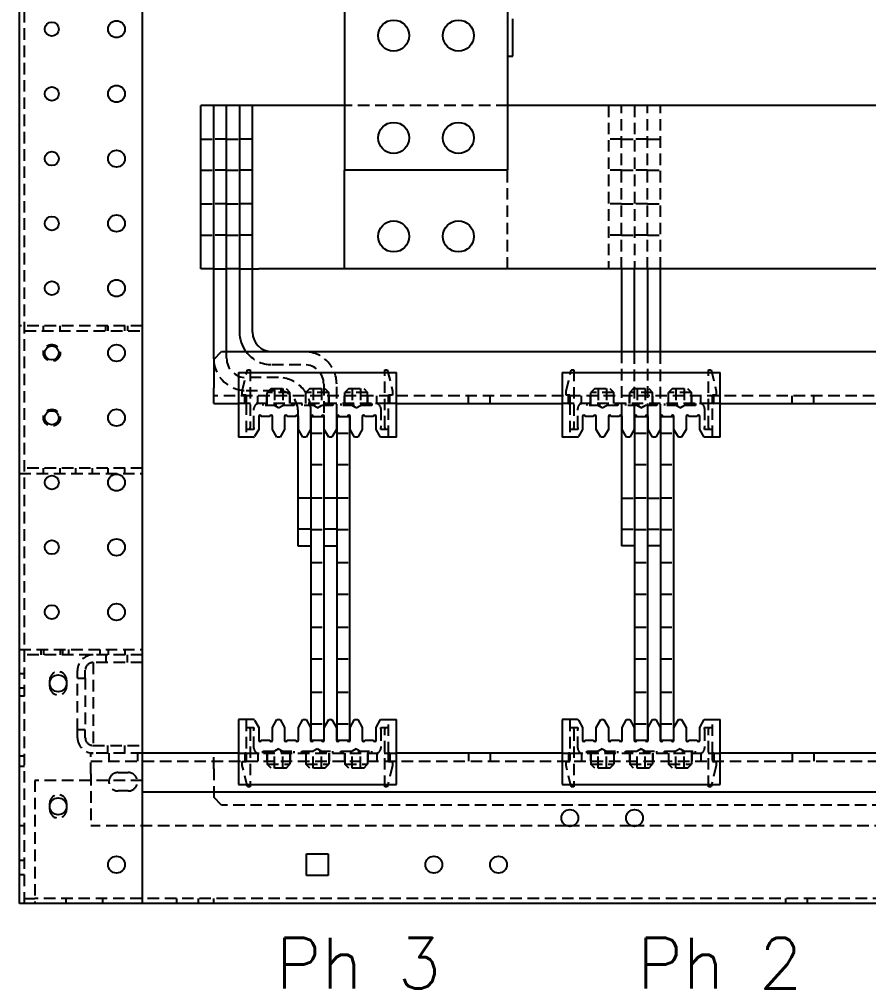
# Model space of a CAD drawing. Header units: millimetres. Extents: x -116965 to 323937, y 291661 to 566926.
# Drawn here: x -25044.8 to -24810.6, y 301890.2 to 302157.4 of the extents above; entities that cross this region are included whole.
import ezdxf
from ezdxf.enums import TextEntityAlignment as Align

# ---------------------------------------------------------------- set-up
doc = ezdxf.new("R2010")
doc.units = ezdxf.units.MM
doc.linetypes.add('HIDDEN2', pattern=[4.7625, 3.175, -1.5875])
doc.layers.get('0').update_dxf_attribs({"lineweight": 18})
doc.layers.add('ALPHA', color=255, linetype='Continuous')
doc.layers.add('Pointille_Court', color=40, linetype='HIDDEN2', lineweight=25)
doc.styles.add('SCH_1', font='romans.shx')

msp = doc.modelspace()

# ---------------------------------------------------------------- linework, layer by layer
at = {"layer": 'ALPHA'}
for p, q in [((-25044.770372, 301913.629007), (-25044.770372, 302627.914721)), ((-25010.8418, 301913.629007), (-25010.8418, 302627.914721)), ((-24955.127514, 302165.057578), (-24955.127514, 302115.771864)), ((-24910.127514, 302165.057578), (-24910.127514, 302115.771864)), ((-24908.698943, 302147.200435), (-24908.698943, 302157.557578)), ((-24910.127514, 302147.200435), (-24908.698943, 302147.200435)), ((-24994.770372, 302088.629007), (-24994.770372, 302133.629007)), ((-24991.198943, 302133.629007), (-24994.770372, 302133.629007)), ((-24991.198943, 302133.629007), (-24991.198943, 302063.986149)), ((-24987.627514, 302133.629007), (-24991.198943, 302133.629007)), ((-24984.056086, 302133.629007), (-24987.627514, 302133.629007)), ((-24987.627514, 302065.771864), (-24987.627514, 302133.629007)), ((-24984.056086, 302133.629007), (-24984.056086, 302071.129007)), ((-24980.484657, 302133.629007), (-24984.056086, 302133.629007)), ((-24978.698943, 302133.629007), (-24980.484657, 302133.629007)), ((-24980.484657, 302071.129007), (-24980.484657, 302133.629007)), ((-24955.127514, 302133.629007), (-24978.698943, 302133.629007)), ((-24701.913229, 302133.629007), (-24910.127514, 302133.629007)), ((-24955.127514, 302088.629007), (-24955.127514, 302115.771864)), ((-24910.127514, 302115.771864), (-24955.127514, 302115.771864)), ((-24991.198943, 302088.629007), (-24994.770372, 302088.629007)), ((-24984.056086, 302088.629007), (-24987.627514, 302088.629007)), ((-24980.484657, 302088.629007), (-24978.698943, 302088.629007)), ((-24955.127514, 302088.629007), (-24978.698943, 302088.629007)), ((-24701.913229, 302088.629007), (-24955.127514, 302088.629007)), ((-24878.698943, 302088.629007), (-24878.698943, 302065.771864)), ((-24875.127514, 302065.771864), (-24875.127514, 302088.629007)), ((-24871.556086, 302088.629007), (-24871.556086, 302065.771864)), ((-24867.984657, 302065.771864), (-24867.984657, 302088.629007)), ((-24991.163229, 302063.629007), (-24989.020372, 302065.771864)), ((-24989.020372, 302065.771864), (-24668.306086, 302065.771864)), ((-24991.163229, 302063.629007), (-24991.163229, 302055.771864)), ((-24984.377514, 302060.057578), (-24940.806086, 302060.057578)), ((-24984.377514, 302060.057578), (-24984.377514, 302042.200435)), ((-24940.806086, 302042.200435), (-24940.806086, 302060.057578)), ((-24895.0918, 302060.057578), (-24851.520372, 302060.057578)), ((-24895.0918, 302060.057578), (-24895.0918, 302042.200435)), ((-24851.520372, 302042.200435), (-24851.520372, 302060.057578)), ((-24991.163229, 302051.486149), (-24991.163229, 302055.771864)), ((-24991.163229, 302051.486149), (-24984.377514, 302051.486149)), ((-24940.806086, 302051.486149), (-24895.0918, 302051.486149)), ((-24851.520372, 302051.486149), (-24805.806086, 302051.486149)), ((-24978.770372, 302047.914721), (-24978.770372, 302044.343292)), ((-24975.698943, 302047.914721), (-24978.056086, 302047.914721)), ((-24974.984657, 302044.343292), (-24974.984657, 302047.914721)), ((-24971.627514, 302047.914721), (-24971.627514, 302044.343292)), ((-24968.556086, 302047.914721), (-24970.913229, 302047.914721)), ((-24967.984657, 302048.200435), (-24967.984657, 302012.200435)), ((-24967.8418, 302044.343292), (-24967.8418, 302047.914721)), ((-24964.484657, 302047.914721), (-24964.484657, 302044.343292)), ((-24964.413229, 302047.914721), (-24964.413229, 302048.129007)), ((-24964.413229, 302047.914721), (-24960.8418, 302047.914721)), ((-24964.413229, 302047.914721), (-24964.413229, 301958.629007)), ((-24960.8418, 302048.200435), (-24960.8418, 302047.914721)), ((-24960.8418, 302047.914721), (-24960.8418, 301958.629007)), ((-24960.698943, 302044.343292), (-24960.698943, 302047.914721)), ((-24957.3418, 302047.914721), (-24957.3418, 302044.343292)), ((-24957.270372, 302047.914721), (-24957.270372, 302048.129007)), ((-24957.270372, 302047.914721), (-24953.698943, 302047.914721)), ((-24957.270372, 302047.914721), (-24957.270372, 301958.629007)), ((-24953.698943, 302047.914721), (-24953.698943, 301958.629007)), ((-24953.556086, 302044.343292), (-24953.556086, 302047.914721)), ((-24950.198943, 302047.914721), (-24950.198943, 302044.343292)), ((-24947.127514, 302047.914721), (-24949.484657, 302047.914721)), ((-24946.413229, 302044.343292), (-24946.413229, 302047.914721)), ((-24889.484657, 302047.914721), (-24889.484657, 302044.343292)), ((-24886.413229, 302047.914721), (-24888.770372, 302047.914721)), ((-24885.698943, 302044.343292), (-24885.698943, 302047.914721)), ((-24882.3418, 302047.914721), (-24882.3418, 302044.343292)), ((-24879.270372, 302047.914721), (-24881.627514, 302047.914721)), ((-24878.698943, 302048.200435), (-24878.698943, 302012.200435)), ((-24878.556086, 302044.343292), (-24878.556086, 302047.914721)), ((-24875.198943, 302047.914721), (-24875.198943, 302044.343292)), ((-24875.127514, 302047.914721), (-24875.127514, 302048.129007)), ((-24875.127514, 302047.914721), (-24871.556086, 302047.914721)), ((-24875.127514, 302047.914721), (-24875.127514, 301958.629007)), ((-24871.556086, 302048.200435), (-24871.556086, 302047.914721)), ((-24871.556086, 302047.914721), (-24871.556086, 301958.629007)), ((-24871.413229, 302044.343292), (-24871.413229, 302047.914721)), ((-24868.056086, 302047.914721), (-24868.056086, 302044.343292)), ((-24867.984657, 302047.914721), (-24867.984657, 302048.129007)), ((-24867.984657, 302047.914721), (-24864.413229, 302047.914721)), ((-24867.984657, 302047.914721), (-24867.984657, 301958.629007)), ((-24864.413229, 302047.914721), (-24864.413229, 301958.629007)), ((-24864.270372, 302044.343292), (-24864.270372, 302047.914721)), ((-24860.913229, 302047.914721), (-24860.913229, 302044.343292)), ((-24857.8418, 302047.914721), (-24860.198943, 302047.914721)), ((-24857.127514, 302044.343292), (-24857.127514, 302047.914721)), ((-24978.770372, 302044.343292), (-24979.904453, 302042.379007)), ((-24973.747478, 302042.200435), (-24974.984657, 302044.343292)), ((-24971.627514, 302044.343292), (-24972.864694, 302042.200435)), ((-24966.604621, 302042.200435), (-24967.8418, 302044.343292)), ((-24964.484657, 302044.343292), (-24965.721836, 302042.200435)), ((-24959.461764, 302042.200435), (-24960.698943, 302044.343292)), ((-24957.3418, 302044.343292), (-24958.578979, 302042.200435)), ((-24952.318907, 302042.200435), (-24953.556086, 302044.343292)), ((-24950.198943, 302044.343292), (-24951.436122, 302042.200435)), ((-24945.17605, 302042.200435), (-24946.413229, 302044.343292)), ((-24889.484657, 302044.343292), (-24890.618738, 302042.379007)), ((-24884.461764, 302042.200435), (-24885.698943, 302044.343292)), ((-24882.3418, 302044.343292), (-24883.578979, 302042.200435)), ((-24877.318907, 302042.200435), (-24878.556086, 302044.343292)), ((-24875.198943, 302044.343292), (-24876.436122, 302042.200435)), ((-24870.17605, 302042.200435), (-24871.413229, 302044.343292)), ((-24868.056086, 302044.343292), (-24869.293265, 302042.200435)), ((-24863.033192, 302042.200435), (-24864.270372, 302044.343292)), ((-24860.913229, 302044.343292), (-24862.150408, 302042.200435)), ((-24855.890335, 302042.200435), (-24857.127514, 302044.343292)), ((-24980.213747, 302042.200435), (-24984.377514, 302042.200435)), ((-24972.864694, 302042.200435), (-24973.747478, 302042.200435)), ((-24965.721836, 302042.200435), (-24966.604621, 302042.200435)), ((-24958.578979, 302042.200435), (-24959.461764, 302042.200435)), ((-24951.436122, 302042.200435), (-24952.318907, 302042.200435)), ((-24940.806086, 302042.200435), (-24945.17605, 302042.200435)), ((-24890.928033, 302042.200435), (-24895.0918, 302042.200435)), ((-24883.578979, 302042.200435), (-24884.461764, 302042.200435)), ((-24876.436122, 302042.200435), (-24877.318907, 302042.200435)), ((-24869.293265, 302042.200435), (-24870.17605, 302042.200435)), ((-24862.150408, 302042.200435), (-24863.033192, 302042.200435)), ((-24851.520372, 302042.200435), (-24855.890335, 302042.200435)), ((-24967.984657, 302012.200435), (-24964.413229, 302012.200435)), ((-24960.8418, 302012.200435), (-24957.270372, 302012.200435)), ((-24875.127514, 302012.200435), (-24878.698943, 302012.200435)), ((-24867.984657, 302012.200435), (-24871.556086, 302012.200435)), ((-24984.377514, 301964.343292), (-24984.377514, 301946.486149)), ((-24980.213747, 301964.343292), (-24984.377514, 301964.343292)), ((-24979.904453, 301964.164721), (-24978.770372, 301962.200435)), ((-24978.770372, 301962.200435), (-24978.770372, 301958.629007)), ((-24974.984657, 301962.200435), (-24973.747478, 301964.343292)), ((-24974.984657, 301958.629007), (-24974.984657, 301962.200435)), ((-24973.747478, 301964.343292), (-24972.864694, 301964.343292)), ((-24972.864694, 301964.343292), (-24971.627514, 301962.200435)), ((-24971.627514, 301962.200435), (-24971.627514, 301958.629007)), ((-24967.8418, 301962.200435), (-24966.604621, 301964.343292)), ((-24967.8418, 301958.629007), (-24967.8418, 301962.200435)), ((-24966.604621, 301964.343292), (-24965.721836, 301964.343292)), ((-24965.721836, 301964.343292), (-24964.484657, 301962.200435)), ((-24964.484657, 301962.200435), (-24964.484657, 301958.629007)), ((-24960.698943, 301962.200435), (-24959.461764, 301964.343292)), ((-24960.698943, 301958.629007), (-24960.698943, 301962.200435)), ((-24959.461764, 301964.343292), (-24958.578979, 301964.343292)), ((-24958.578979, 301964.343292), (-24957.3418, 301962.200435)), ((-24957.3418, 301962.200435), (-24957.3418, 301958.629007)), ((-24953.556086, 301962.200435), (-24952.318907, 301964.343292)), ((-24953.556086, 301958.629007), (-24953.556086, 301962.200435)), ((-24952.318907, 301964.343292), (-24951.436122, 301964.343292)), ((-24951.436122, 301964.343292), (-24950.198943, 301962.200435)), ((-24950.198943, 301962.200435), (-24950.198943, 301958.629007)), ((-24946.413229, 301962.200435), (-24945.17605, 301964.343292)), ((-24946.413229, 301958.629007), (-24946.413229, 301962.200435)), ((-24945.17605, 301964.343292), (-24940.806086, 301964.343292)), ((-24940.806086, 301946.486149), (-24940.806086, 301964.343292)), ((-24895.0918, 301964.343292), (-24895.0918, 301946.486149)), ((-24890.928033, 301964.343292), (-24895.0918, 301964.343292)), ((-24890.618738, 301964.164721), (-24889.484657, 301962.200435)), ((-24889.484657, 301962.200435), (-24889.484657, 301958.629007)), ((-24885.698943, 301962.200435), (-24884.461764, 301964.343292)), ((-24885.698943, 301958.629007), (-24885.698943, 301962.200435)), ((-24884.461764, 301964.343292), (-24883.578979, 301964.343292)), ((-24883.578979, 301964.343292), (-24882.3418, 301962.200435)), ((-24882.3418, 301962.200435), (-24882.3418, 301958.629007)), ((-24878.556086, 301962.200435), (-24877.318907, 301964.343292)), ((-24878.556086, 301958.629007), (-24878.556086, 301962.200435)), ((-24877.318907, 301964.343292), (-24876.436122, 301964.343292)), ((-24876.436122, 301964.343292), (-24875.198943, 301962.200435)), ((-24875.198943, 301962.200435), (-24875.198943, 301958.629007)), ((-24871.413229, 301962.200435), (-24870.17605, 301964.343292)), ((-24871.413229, 301958.629007), (-24871.413229, 301962.200435)), ((-24870.17605, 301964.343292), (-24869.293265, 301964.343292)), ((-24869.293265, 301964.343292), (-24868.056086, 301962.200435)), ((-24868.056086, 301962.200435), (-24868.056086, 301958.629007)), ((-24864.270372, 301962.200435), (-24863.033192, 301964.343292)), ((-24864.270372, 301958.629007), (-24864.270372, 301962.200435)), ((-24863.033192, 301964.343292), (-24862.150408, 301964.343292)), ((-24862.150408, 301964.343292), (-24860.913229, 301962.200435)), ((-24860.913229, 301962.200435), (-24860.913229, 301958.629007)), ((-24857.127514, 301962.200435), (-24855.890335, 301964.343292)), ((-24857.127514, 301958.629007), (-24857.127514, 301962.200435)), ((-24855.890335, 301964.343292), (-24851.520372, 301964.343292)), ((-24851.520372, 301946.486149), (-24851.520372, 301964.343292)), ((-24978.056086, 301958.629007), (-24975.698943, 301958.629007)), ((-24970.913229, 301958.629007), (-24968.556086, 301958.629007)), ((-24964.413229, 301958.629007), (-24960.8418, 301958.629007)), ((-24957.270372, 301958.629007), (-24953.698943, 301958.629007)), ((-24949.484657, 301958.629007), (-24947.127514, 301958.629007)), ((-24888.770372, 301958.629007), (-24886.413229, 301958.629007)), ((-24881.627514, 301958.629007), (-24879.270372, 301958.629007)), ((-24875.127514, 301958.629007), (-24871.556086, 301958.629007)), ((-24867.984657, 301958.629007), (-24864.413229, 301958.629007)), ((-24860.198943, 301958.629007), (-24857.8418, 301958.629007)), ((-24984.377514, 301955.057578), (-25010.8418, 301955.057578)), ((-24895.0918, 301955.057578), (-24940.806086, 301955.057578)), ((-24805.806086, 301955.057578), (-24851.520372, 301955.057578)), ((-24984.377514, 301946.486149), (-24940.806086, 301946.486149)), ((-24895.0918, 301946.486149), (-24851.520372, 301946.486149)), ((-24650.127514, 301944.343292), (-25010.8418, 301944.343292)), ((-24892.0918, 301935.057578), (-24893.877514, 301935.057578)), ((-24874.234657, 301935.057578), (-24876.020372, 301935.057578)), ((-24965.627514, 301921.343292), (-24965.627514, 301927.343292)), ((-24965.627514, 301927.343292), (-24959.627514, 301927.343292)), ((-24959.627514, 301927.343292), (-24959.627514, 301921.343292)), ((-24959.627514, 301921.343292), (-24965.627514, 301921.343292)), ((-25010.8418, 301913.629007), (-25044.770372, 301913.629007)), ((-24650.127514, 301913.629007), (-25010.8418, 301913.629007))]:
    msp.add_line(p, q, dxfattribs=at)
for centre, radius in [((-24941.556086, 302152.914721), 4.285714), ((-24923.698943, 302152.914721), 4.285714), ((-25035.8418, 302154.700435), 1.928571), ((-25017.984657, 302154.700435), 2.321429), ((-25035.8418, 302136.843292), 1.928571), ((-25017.984657, 302136.843292), 2.321429), ((-24941.556086, 302124.700435), 4.285714), ((-24923.698943, 302124.700435), 4.285714), ((-25035.8418, 302118.986149), 1.928571), ((-25017.984657, 302118.986149), 2.321429), ((-25035.8418, 302101.129007), 1.928571), ((-25017.984657, 302101.129007), 2.321429), ((-24941.556086, 302097.557578), 4.285714), ((-24923.698943, 302097.557578), 4.285714), ((-25035.8418, 302083.271864), 1.928571), ((-25017.984657, 302083.271864), 2.321429), ((-25035.8418, 302065.414721), 1.928571), ((-25017.984657, 302065.414721), 2.321429), ((-25035.8418, 302047.557578), 1.928571), ((-25017.984657, 302047.557578), 2.321429), ((-25035.8418, 302029.700435), 1.928571), ((-25017.984657, 302029.700435), 2.321429), ((-25035.8418, 302011.843292), 1.928571), ((-25017.984657, 302011.843292), 2.321429), ((-25035.8418, 301993.986149), 1.928571), ((-25017.984657, 301993.986149), 2.321429), ((-25034.056086, 301974.343292), 2.321429), ((-25034.056086, 301940.414721), 2.321429), ((-24892.984657, 301937.200435), 2.321429), ((-24875.127514, 301937.200435), 2.321429), ((-25017.984657, 301924.343292), 2.321429), ((-24930.484657, 301924.343292), 2.321429), ((-24912.627514, 301924.343292), 2.321429)]:
    msp.add_circle(centre, radius, dxfattribs=at)
for centre, radius, start, end in [((-24975.127514, 302071.129007), 8.928571, 180, 216.86989765), ((-24975.127514, 302071.129007), 5.357143, 180, 270), ((-24982.270372, 302063.986149), 8.928571, 180, 185.12640008), ((-24978.413229, 302047.914721), 0.357143, 0, 180), ((-24975.3418, 302047.914721), 0.357143, 0, 180), ((-24971.270372, 302047.914721), 0.357143, 0, 180), ((-24968.198943, 302047.914721), 0.357143, 0, 180), ((-24964.127514, 302047.914721), 0.357143, 0, 180), ((-24961.056086, 302047.914721), 0.357143, 0, 180), ((-24956.984657, 302047.914721), 0.357143, 0, 180), ((-24953.913229, 302047.914721), 0.357143, 0, 180), ((-24949.8418, 302047.914721), 0.357143, 0, 180), ((-24946.770372, 302047.914721), 0.357143, 0, 180), ((-24889.127514, 302047.914721), 0.357143, 0, 180), ((-24886.056086, 302047.914721), 0.357143, 0, 180), ((-24881.984657, 302047.914721), 0.357143, 0, 180), ((-24878.913229, 302047.914721), 0.357143, 0, 180), ((-24874.8418, 302047.914721), 0.357143, 0, 180), ((-24871.770372, 302047.914721), 0.357143, 0, 180), ((-24867.698943, 302047.914721), 0.357143, 0, 180), ((-24864.627514, 302047.914721), 0.357143, 0, 180), ((-24860.556086, 302047.914721), 0.357143, 0, 180), ((-24857.484657, 302047.914721), 0.357143, 0, 180), ((-24980.213747, 302042.557578), 0.357143, 270, 330), ((-24890.928033, 302042.557578), 0.357143, 270, 330), ((-24980.213747, 301963.986149), 0.357143, 30, 90), ((-24890.928033, 301963.986149), 0.357143, 30, 90), ((-24978.413229, 301958.629007), 0.357143, 180, 0), ((-24975.3418, 301958.629007), 0.357143, 180, 0), ((-24971.270372, 301958.629007), 0.357143, 180, 0), ((-24968.198943, 301958.629007), 0.357143, 180, 0), ((-24964.127514, 301958.629007), 0.357143, 180, 0), ((-24961.056086, 301958.629007), 0.357143, 180, 0), ((-24956.984657, 301958.629007), 0.357143, 180, 0), ((-24953.913229, 301958.629007), 0.357143, 180, 0), ((-24949.8418, 301958.629007), 0.357143, 180, 0), ((-24946.770372, 301958.629007), 0.357143, 180, 0), ((-24889.127514, 301958.629007), 0.357143, 180, 0), ((-24886.056086, 301958.629007), 0.357143, 180, 0), ((-24881.984657, 301958.629007), 0.357143, 180, 0), ((-24878.913229, 301958.629007), 0.357143, 180, 0), ((-24874.8418, 301958.629007), 0.357143, 180, 0), ((-24871.770372, 301958.629007), 0.357143, 180, 0), ((-24867.698943, 301958.629007), 0.357143, 180, 0), ((-24864.627514, 301958.629007), 0.357143, 180, 0), ((-24860.556086, 301958.629007), 0.357143, 180, 0), ((-24857.484657, 301958.629007), 0.357143, 180, 0)]:
    msp.add_arc(centre, radius, start, end, dxfattribs=at)
at = {"layer": 'Pointille_Court'}
for p, q in [((-25043.3418, 301913.629007), (-25043.3418, 302627.914721)), ((-24910.127514, 302133.629007), (-24955.127514, 302133.629007)), ((-24882.270372, 302133.629007), (-24882.270372, 302088.629007)), ((-24878.698943, 302088.629007), (-24878.698943, 302133.629007)), ((-24875.127514, 302133.629007), (-24875.127514, 302088.629007)), ((-24871.556086, 302088.629007), (-24871.556086, 302133.629007)), ((-24867.984657, 302088.629007), (-24867.984657, 302133.629007)), ((-24994.770372, 302124.343292), (-24991.198943, 302124.343292)), ((-24987.627514, 302124.343292), (-24991.198943, 302124.343292)), ((-24987.627514, 302124.343292), (-24984.056086, 302124.343292)), ((-24980.484657, 302124.343292), (-24984.056086, 302124.343292)), ((-24878.698943, 302124.343292), (-24882.270372, 302124.343292)), ((-24878.698943, 302124.343292), (-24875.127514, 302124.343292)), ((-24871.556086, 302124.343292), (-24875.127514, 302124.343292)), ((-24871.556086, 302124.343292), (-24867.984657, 302124.343292)), ((-24994.770372, 302115.771864), (-24991.198943, 302115.771864)), ((-24987.627514, 302115.771864), (-24991.198943, 302115.771864)), ((-24987.627514, 302115.771864), (-24984.056086, 302115.771864)), ((-24980.484657, 302115.771864), (-24984.056086, 302115.771864)), ((-24910.127514, 302088.629007), (-24910.127514, 302115.771864)), ((-24878.698943, 302115.771864), (-24882.270372, 302115.771864)), ((-24878.698943, 302115.771864), (-24875.127514, 302115.771864)), ((-24871.556086, 302115.771864), (-24875.127514, 302115.771864)), ((-24871.556086, 302115.771864), (-24867.984657, 302115.771864)), ((-24994.770372, 302106.486149), (-24991.198943, 302106.486149)), ((-24987.627514, 302106.486149), (-24991.198943, 302106.486149)), ((-24987.627514, 302106.486149), (-24984.056086, 302106.486149)), ((-24980.484657, 302106.486149), (-24984.056086, 302106.486149)), ((-24878.698943, 302106.486149), (-24882.270372, 302106.486149)), ((-24878.698943, 302106.486149), (-24875.127514, 302106.486149)), ((-24871.556086, 302106.486149), (-24875.127514, 302106.486149)), ((-24871.556086, 302106.486149), (-24867.984657, 302106.486149)), ((-24994.770372, 302097.914721), (-24991.198943, 302097.914721)), ((-24987.627514, 302097.914721), (-24991.198943, 302097.914721)), ((-24987.627514, 302097.914721), (-24984.056086, 302097.914721)), ((-24980.484657, 302097.914721), (-24984.056086, 302097.914721)), ((-24878.698943, 302097.914721), (-24882.270372, 302097.914721)), ((-24878.698943, 302097.914721), (-24875.127514, 302097.914721)), ((-24871.556086, 302097.914721), (-24875.127514, 302097.914721)), ((-24871.556086, 302097.914721), (-24867.984657, 302097.914721)), ((-24991.198943, 302088.629007), (-24987.627514, 302088.629007)), ((-24984.056086, 302088.629007), (-24980.484657, 302088.629007)), ((-25010.8418, 302072.914721), (-25044.770372, 302072.914721)), ((-25038.163229, 302071.486149), (-25038.163229, 302072.914721)), ((-25033.520372, 302071.486149), (-25033.520372, 302072.914721)), ((-25020.984657, 302072.914721), (-25020.984657, 302071.486149)), ((-25020.306086, 302071.486149), (-25020.306086, 302072.914721)), ((-25015.663229, 302071.486149), (-25015.663229, 302072.914721)), ((-25014.984657, 302072.914721), (-25014.984657, 302071.486149)), ((-25043.3418, 302071.486149), (-25010.8418, 302071.486149)), ((-24987.627514, 302063.986149), (-24987.627514, 302065.771864)), ((-24878.698943, 302065.771864), (-24878.698943, 302048.200435)), ((-24875.127514, 302048.129007), (-24875.127514, 302065.771864)), ((-24871.556086, 302065.771864), (-24871.556086, 302048.200435)), ((-24867.984657, 302048.129007), (-24867.984657, 302065.771864)), ((-24975.127514, 302062.200435), (-24966.198943, 302062.200435)), ((-24983.306086, 302054.843292), (-24981.877514, 302060.771864)), ((-24973.3418, 302058.629007), (-24982.270372, 302058.629007)), ((-24981.877514, 302060.771864), (-24981.163229, 302060.771864)), ((-24981.163229, 302060.771864), (-24981.163229, 302044.855737)), ((-24944.020372, 302060.771864), (-24943.306086, 302060.771864)), ((-24944.020372, 302044.860181), (-24944.020372, 302060.771864)), ((-24943.306086, 302060.771864), (-24941.877514, 302054.843292)), ((-24894.020372, 302054.843292), (-24892.5918, 302060.771864)), ((-24892.5918, 302060.771864), (-24891.877514, 302060.771864)), ((-24891.877514, 302060.771864), (-24891.877514, 302044.855737)), ((-24854.734657, 302060.771864), (-24854.020372, 302060.771864)), ((-24854.734657, 302044.860181), (-24854.734657, 302060.771864)), ((-24854.020372, 302060.771864), (-24852.5918, 302054.843292)), ((-24960.8418, 302056.843292), (-24960.8418, 302048.200435)), ((-24957.270372, 302048.129007), (-24957.270372, 302056.843292)), ((-24666.163229, 302053.629007), (-24991.163229, 302053.629007)), ((-24983.306086, 302053.771864), (-24983.306086, 302054.843292)), ((-24982.234657, 302053.771864), (-24983.306086, 302053.771864)), ((-24982.5918, 302051.486149), (-24982.5918, 302053.629007)), ((-24982.270372, 302055.057578), (-24973.3418, 302055.057578)), ((-24982.234657, 302053.405017), (-24982.234657, 302053.771864)), ((-24982.234657, 302053.405017), (-24982.234657, 302051.486149)), ((-24979.020372, 302051.486149), (-24979.020372, 302053.629007)), ((-24976.520372, 302051.486149), (-24976.520372, 302053.629007)), ((-24975.377514, 302055.593292), (-24976.448943, 302054.521864)), ((-24976.448943, 302051.486149), (-24976.448943, 302054.521864)), ((-24970.163229, 302054.521864), (-24976.448943, 302054.521864)), ((-24975.377514, 302055.593292), (-24971.234657, 302055.593292)), ((-24974.448943, 302055.593292), (-24974.448943, 302051.486149)), ((-24972.163229, 302055.593292), (-24972.163229, 302051.486149)), ((-24971.234657, 302055.593292), (-24970.163229, 302054.521864)), ((-24970.163229, 302051.486149), (-24970.163229, 302054.521864)), ((-24970.0918, 302051.486149), (-24970.0918, 302053.629007)), ((-24965.806086, 302051.486149), (-24965.806086, 302053.629007)), ((-24964.663229, 302055.593292), (-24965.734657, 302054.521864)), ((-24965.734657, 302051.486149), (-24965.734657, 302054.521864)), ((-24959.448943, 302054.521864), (-24965.734657, 302054.521864)), ((-24964.663229, 302055.593292), (-24960.520372, 302055.593292)), ((-24963.734657, 302055.593292), (-24963.734657, 302051.486149)), ((-24961.448943, 302055.593292), (-24961.448943, 302051.486149)), ((-24960.520372, 302055.593292), (-24959.448943, 302054.521864)), ((-24959.448943, 302051.486149), (-24959.448943, 302054.521864)), ((-24959.377514, 302051.486149), (-24959.377514, 302053.629007)), ((-24955.0918, 302051.486149), (-24955.0918, 302053.629007)), ((-24953.948943, 302055.593292), (-24955.020372, 302054.521864)), ((-24955.020372, 302051.486149), (-24955.020372, 302054.521864)), ((-24948.734657, 302054.521864), (-24955.020372, 302054.521864)), ((-24953.948943, 302055.593292), (-24949.806086, 302055.593292)), ((-24953.020372, 302055.593292), (-24953.020372, 302051.486149)), ((-24950.734657, 302055.593292), (-24950.734657, 302051.486149)), ((-24949.806086, 302055.593292), (-24948.734657, 302054.521864)), ((-24948.734657, 302051.486149), (-24948.734657, 302054.521864)), ((-24948.663229, 302051.486149), (-24948.663229, 302053.629007)), ((-24946.163229, 302051.486149), (-24946.163229, 302053.629007)), ((-24941.877514, 302053.771864), (-24942.948943, 302053.771864)), ((-24942.948943, 302053.771864), (-24942.948943, 302053.405017)), ((-24942.948943, 302051.486149), (-24942.948943, 302053.405017)), ((-24942.5918, 302051.486149), (-24942.5918, 302053.629007)), ((-24941.877514, 302054.843292), (-24941.877514, 302053.771864)), ((-24920.913229, 302051.486149), (-24920.913229, 302053.629007)), ((-24914.984657, 302051.486149), (-24914.984657, 302053.629007)), ((-24894.020372, 302053.771864), (-24894.020372, 302054.843292)), ((-24892.948943, 302053.771864), (-24894.020372, 302053.771864)), ((-24893.306086, 302051.486149), (-24893.306086, 302053.629007)), ((-24892.948943, 302053.405017), (-24892.948943, 302053.771864)), ((-24892.948943, 302053.405017), (-24892.948943, 302051.486149)), ((-24889.734657, 302051.486149), (-24889.734657, 302053.629007)), ((-24887.234657, 302051.486149), (-24887.234657, 302053.629007)), ((-24886.0918, 302055.593292), (-24887.163229, 302054.521864)), ((-24887.163229, 302051.486149), (-24887.163229, 302054.521864)), ((-24880.877514, 302054.521864), (-24887.163229, 302054.521864)), ((-24886.0918, 302055.593292), (-24881.948943, 302055.593292)), ((-24885.163229, 302055.593292), (-24885.163229, 302051.486149)), ((-24882.877514, 302055.593292), (-24882.877514, 302051.486149)), ((-24881.948943, 302055.593292), (-24880.877514, 302054.521864)), ((-24880.877514, 302051.486149), (-24880.877514, 302054.521864)), ((-24880.806086, 302051.486149), (-24880.806086, 302053.629007)), ((-24876.520372, 302051.486149), (-24876.520372, 302053.629007)), ((-24875.377514, 302055.593292), (-24876.448943, 302054.521864)), ((-24876.448943, 302051.486149), (-24876.448943, 302054.521864)), ((-24870.163229, 302054.521864), (-24876.448943, 302054.521864)), ((-24875.377514, 302055.593292), (-24871.234657, 302055.593292)), ((-24874.448943, 302055.593292), (-24874.448943, 302051.486149)), ((-24872.163229, 302055.593292), (-24872.163229, 302051.486149)), ((-24871.234657, 302055.593292), (-24870.163229, 302054.521864)), ((-24870.163229, 302051.486149), (-24870.163229, 302054.521864)), ((-24870.0918, 302051.486149), (-24870.0918, 302053.629007)), ((-24865.806086, 302051.486149), (-24865.806086, 302053.629007)), ((-24864.663229, 302055.593292), (-24865.734657, 302054.521864)), ((-24865.734657, 302051.486149), (-24865.734657, 302054.521864)), ((-24859.448943, 302054.521864), (-24865.734657, 302054.521864)), ((-24864.663229, 302055.593292), (-24860.520372, 302055.593292)), ((-24863.734657, 302055.593292), (-24863.734657, 302051.486149)), ((-24861.448943, 302055.593292), (-24861.448943, 302051.486149)), ((-24860.520372, 302055.593292), (-24859.448943, 302054.521864)), ((-24859.448943, 302051.486149), (-24859.448943, 302054.521864)), ((-24859.377514, 302051.486149), (-24859.377514, 302053.629007)), ((-24856.877514, 302051.486149), (-24856.877514, 302053.629007)), ((-24852.5918, 302053.771864), (-24853.663229, 302053.771864)), ((-24853.663229, 302053.771864), (-24853.663229, 302053.405017)), ((-24853.663229, 302051.486149), (-24853.663229, 302053.405017)), ((-24853.306086, 302051.486149), (-24853.306086, 302053.629007)), ((-24852.5918, 302054.843292), (-24852.5918, 302053.771864)), ((-24831.627514, 302051.486149), (-24831.627514, 302053.629007)), ((-24825.698943, 302051.486149), (-24825.698943, 302053.629007)), ((-24982.5918, 302051.486149), (-24984.377514, 302051.486149)), ((-24982.5918, 302051.486149), (-24982.566554, 302051.486149)), ((-24982.234657, 302051.486149), (-24982.566554, 302051.486149)), ((-24982.234657, 302051.486149), (-24982.234657, 302042.200435)), ((-24942.948943, 302051.486149), (-24982.234657, 302051.486149)), ((-24977.5918, 302051.486149), (-24977.5918, 302050.950435)), ((-24969.020372, 302050.950435), (-24977.5918, 302050.950435)), ((-24973.306086, 302050.263737), (-24974.448943, 302050.950435)), ((-24973.306086, 302050.263737), (-24972.163229, 302050.950435)), ((-24969.020372, 302051.486149), (-24969.020372, 302050.950435)), ((-24966.877514, 302051.486149), (-24966.877514, 302050.950435)), ((-24958.306086, 302050.950435), (-24966.877514, 302050.950435)), ((-24962.5918, 302050.263737), (-24963.734657, 302050.950435)), ((-24962.5918, 302050.263737), (-24961.448943, 302050.950435)), ((-24958.306086, 302051.486149), (-24958.306086, 302050.950435)), ((-24956.163229, 302051.486149), (-24956.163229, 302050.950435)), ((-24947.5918, 302050.950435), (-24956.163229, 302050.950435)), ((-24951.877514, 302050.263737), (-24953.020372, 302050.950435)), ((-24951.877514, 302050.263737), (-24950.734657, 302050.950435)), ((-24947.5918, 302051.486149), (-24947.5918, 302050.950435)), ((-24942.948943, 302042.200435), (-24942.948943, 302051.486149)), ((-24942.617047, 302051.486149), (-24942.948943, 302051.486149)), ((-24942.617047, 302051.486149), (-24942.5918, 302051.486149)), ((-24940.806086, 302051.486149), (-24942.5918, 302051.486149)), ((-24893.306086, 302051.486149), (-24895.0918, 302051.486149)), ((-24893.306086, 302051.486149), (-24893.28084, 302051.486149)), ((-24892.948943, 302051.486149), (-24893.28084, 302051.486149)), ((-24892.948943, 302051.486149), (-24892.948943, 302042.200435)), ((-24853.663229, 302051.486149), (-24892.948943, 302051.486149)), ((-24888.306086, 302051.486149), (-24888.306086, 302050.950435)), ((-24879.734657, 302050.950435), (-24888.306086, 302050.950435)), ((-24884.020372, 302050.263737), (-24885.163229, 302050.950435)), ((-24884.020372, 302050.263737), (-24882.877514, 302050.950435)), ((-24879.734657, 302051.486149), (-24879.734657, 302050.950435)), ((-24877.5918, 302051.486149), (-24877.5918, 302050.950435)), ((-24869.020372, 302050.950435), (-24877.5918, 302050.950435)), ((-24873.306086, 302050.263737), (-24874.448943, 302050.950435)), ((-24873.306086, 302050.263737), (-24872.163229, 302050.950435)), ((-24869.020372, 302051.486149), (-24869.020372, 302050.950435)), ((-24866.877514, 302051.486149), (-24866.877514, 302050.950435)), ((-24858.306086, 302050.950435), (-24866.877514, 302050.950435)), ((-24862.5918, 302050.263737), (-24863.734657, 302050.950435)), ((-24862.5918, 302050.263737), (-24861.448943, 302050.950435)), ((-24858.306086, 302051.486149), (-24858.306086, 302050.950435)), ((-24853.663229, 302042.200435), (-24853.663229, 302051.486149)), ((-24853.331332, 302051.486149), (-24853.663229, 302051.486149)), ((-24853.331332, 302051.486149), (-24853.306086, 302051.486149)), ((-24851.520372, 302051.486149), (-24853.306086, 302051.486149)), ((-24980.0918, 302044.86031), (-24980.0918, 302050.057578)), ((-24967.984657, 302049.700435), (-24967.984657, 302048.200435)), ((-24964.413229, 302048.129007), (-24964.413229, 302049.700435)), ((-24945.0918, 302050.057578), (-24945.0918, 302044.86031)), ((-24890.806086, 302044.86031), (-24890.806086, 302050.057578)), ((-24855.806086, 302050.057578), (-24855.806086, 302044.86031)), ((-24980.0918, 302044.343292), (-24982.234657, 302044.343292)), ((-24981.163229, 302044.343292), (-24981.163229, 302044.855737)), ((-24980.0918, 302044.86031), (-24980.0918, 302044.343292)), ((-24964.413229, 302043.343292), (-24960.8418, 302043.343292)), ((-24957.270372, 302043.343292), (-24953.698943, 302043.343292)), ((-24945.0918, 302044.343292), (-24945.0918, 302044.86031)), ((-24942.948943, 302044.343292), (-24945.0918, 302044.343292)), ((-24944.020372, 302044.860181), (-24944.020372, 302044.343292)), ((-24890.806086, 302044.343292), (-24892.948943, 302044.343292)), ((-24891.877514, 302044.343292), (-24891.877514, 302044.855737)), ((-24890.806086, 302044.86031), (-24890.806086, 302044.343292)), ((-24875.127514, 302043.343292), (-24871.556086, 302043.343292)), ((-24867.984657, 302043.343292), (-24864.413229, 302043.343292)), ((-24855.806086, 302044.343292), (-24855.806086, 302044.86031)), ((-24853.663229, 302044.343292), (-24855.806086, 302044.343292)), ((-24854.734657, 302044.860181), (-24854.734657, 302044.343292)), ((-24964.413229, 302034.629007), (-24960.8418, 302034.629007)), ((-24957.270372, 302034.629007), (-24953.698943, 302034.629007)), ((-24875.127514, 302034.629007), (-24871.556086, 302034.629007)), ((-24867.984657, 302034.629007), (-24864.413229, 302034.629007)), ((-25044.770372, 302032.200435), (-25010.8418, 302032.200435)), ((-25010.8418, 302033.629007), (-25043.3418, 302033.629007)), ((-25038.163229, 302032.200435), (-25038.163229, 302033.629007)), ((-25033.520372, 302032.200435), (-25033.520372, 302033.629007)), ((-25029.234657, 302032.200435), (-25029.234657, 302033.629007)), ((-25024.5918, 302032.200435), (-25024.5918, 302033.629007)), ((-25020.306086, 302032.200435), (-25020.306086, 302033.629007)), ((-25015.663229, 302032.200435), (-25015.663229, 302033.629007)), ((-24964.413229, 302025.414721), (-24967.984657, 302025.414721)), ((-24964.413229, 302025.486149), (-24960.8418, 302025.486149)), ((-24957.270372, 302025.414721), (-24960.8418, 302025.414721)), ((-24957.270372, 302025.486149), (-24953.698943, 302025.486149)), ((-24878.698943, 302025.414721), (-24875.127514, 302025.414721)), ((-24875.127514, 302025.486149), (-24871.556086, 302025.486149)), ((-24871.556086, 302025.414721), (-24867.984657, 302025.414721)), ((-24867.984657, 302025.486149), (-24864.413229, 302025.486149)), ((-24964.413229, 302016.843292), (-24967.984657, 302016.843292)), ((-24964.413229, 302016.771864), (-24960.8418, 302016.771864)), ((-24957.270372, 302016.843292), (-24960.8418, 302016.843292)), ((-24957.270372, 302016.771864), (-24953.698943, 302016.771864)), ((-24878.698943, 302016.843292), (-24875.127514, 302016.843292)), ((-24875.127514, 302016.771864), (-24871.556086, 302016.771864)), ((-24871.556086, 302016.843292), (-24867.984657, 302016.843292)), ((-24867.984657, 302016.771864), (-24864.413229, 302016.771864)), ((-24964.413229, 302007.629007), (-24960.8418, 302007.629007)), ((-24957.270372, 302007.629007), (-24953.698943, 302007.629007)), ((-24875.127514, 302007.629007), (-24871.556086, 302007.629007)), ((-24867.984657, 302007.629007), (-24864.413229, 302007.629007)), ((-24964.413229, 301998.914721), (-24960.8418, 301998.914721)), ((-24957.270372, 301998.914721), (-24953.698943, 301998.914721)), ((-24875.127514, 301998.914721), (-24871.556086, 301998.914721)), ((-24867.984657, 301998.914721), (-24864.413229, 301998.914721)), ((-24964.413229, 301989.771864), (-24960.8418, 301989.771864)), ((-24957.270372, 301989.771864), (-24953.698943, 301989.771864)), ((-24875.127514, 301989.771864), (-24871.556086, 301989.771864)), ((-24867.984657, 301989.771864), (-24864.413229, 301989.771864)), ((-25044.770372, 301983.629007), (-25010.8418, 301983.629007)), ((-25038.8418, 301983.629007), (-25038.8418, 301982.200435)), ((-25038.163229, 301983.629007), (-25038.163229, 301982.200435)), ((-25033.520372, 301983.629007), (-25033.520372, 301982.200435)), ((-25032.8418, 301983.629007), (-25032.8418, 301982.200435)), ((-25031.270372, 301983.629007), (-25031.270372, 301982.200435)), ((-25022.556086, 301983.629007), (-25022.556086, 301982.200435)), ((-25020.306086, 301983.629007), (-25020.306086, 301982.200435)), ((-25015.663229, 301983.629007), (-25015.663229, 301982.200435)), ((-25010.8418, 301982.200435), (-25043.3418, 301982.200435)), ((-25020.948943, 301982.200435), (-25020.948943, 301980.057578)), ((-25015.020372, 301982.200435), (-25015.020372, 301980.057578)), ((-25010.877514, 301982.200435), (-25010.877514, 301955.057578)), ((-24964.413229, 301981.057578), (-24960.8418, 301981.057578)), ((-24957.270372, 301981.057578), (-24953.698943, 301981.057578)), ((-24875.127514, 301981.057578), (-24871.556086, 301981.057578)), ((-24867.984657, 301981.057578), (-24864.413229, 301981.057578)), ((-25024.448962, 301980.057578), (-25024.448943, 301980.057578)), ((-25010.877514, 301980.057578), (-25024.448943, 301980.057578)), ((-25024.448943, 301980.057578), (-25024.448943, 301957.200435)), ((-25044.770372, 301977.021864), (-25043.3418, 301977.021864)), ((-25028.734657, 301975.771864), (-25028.734657, 301977.914721)), ((-25028.734657, 301961.486149), (-25028.734657, 301975.771864)), ((-25028.734657, 301975.771864), (-25026.5918, 301975.771864)), ((-25026.5918, 301975.771864), (-25026.5918, 301977.923825)), ((-25026.5918, 301975.771864), (-25026.5918, 301961.486149)), ((-25044.770372, 301973.093292), (-25043.3418, 301973.093292)), ((-25036.377514, 301973.450435), (-25036.377514, 301975.236149)), ((-25031.734657, 301975.236149), (-25031.734657, 301973.450435)), ((-25043.3418, 301970.771864), (-25044.770372, 301970.771864)), ((-24964.413229, 301971.914721), (-24960.8418, 301971.914721)), ((-24957.270372, 301971.914721), (-24953.698943, 301971.914721)), ((-24875.127514, 301971.914721), (-24871.556086, 301971.914721)), ((-24867.984657, 301971.914721), (-24864.413229, 301971.914721)), ((-24982.234657, 301964.343292), (-24982.234657, 301955.057578)), ((-24982.234657, 301962.200435), (-24980.0918, 301962.200435)), ((-24981.163229, 301961.687991), (-24981.163229, 301962.200435)), ((-24980.0918, 301962.200435), (-24980.0918, 301961.683417)), ((-24964.413229, 301963.200435), (-24960.8418, 301963.200435)), ((-24957.270372, 301963.200435), (-24953.698943, 301963.200435)), ((-24945.0918, 301962.200435), (-24942.948943, 301962.200435)), ((-24945.0918, 301961.683417), (-24945.0918, 301962.200435)), ((-24944.020372, 301962.200435), (-24944.020372, 301961.694785)), ((-24942.948943, 301955.057578), (-24942.948943, 301964.343292)), ((-24892.948943, 301964.343292), (-24892.948943, 301955.057578)), ((-24892.948943, 301962.200435), (-24890.806086, 301962.200435)), ((-24891.877514, 301961.687991), (-24891.877514, 301962.200435)), ((-24890.806086, 301962.200435), (-24890.806086, 301961.683417)), ((-24875.127514, 301963.200435), (-24871.556086, 301963.200435)), ((-24867.984657, 301963.200435), (-24864.413229, 301963.200435)), ((-24855.806086, 301962.200435), (-24853.663229, 301962.200435)), ((-24855.806086, 301961.683417), (-24855.806086, 301962.200435)), ((-24854.734657, 301962.200435), (-24854.734657, 301961.694785)), ((-24853.663229, 301955.057578), (-24853.663229, 301964.343292)), ((-25028.734657, 301959.343292), (-25028.734657, 301961.486149)), ((-25026.5918, 301961.486149), (-25028.734657, 301961.486149)), ((-25026.5918, 301959.343292), (-25026.5918, 301961.486149)), ((-24981.163229, 301961.687991), (-24981.163229, 301945.771864)), ((-24980.0918, 301956.486149), (-24980.0918, 301961.683417)), ((-24945.0918, 301961.683417), (-24945.0918, 301956.486149)), ((-24944.020372, 301945.771864), (-24944.020372, 301961.694785)), ((-24891.877514, 301961.687991), (-24891.877514, 301945.771864)), ((-24890.806086, 301956.486149), (-24890.806086, 301961.683417)), ((-24855.806086, 301961.683417), (-24855.806086, 301956.486149)), ((-24854.734657, 301945.771864), (-24854.734657, 301961.694785)), ((-25024.448943, 301957.200435), (-25010.877514, 301957.200435)), ((-25020.3418, 301955.057578), (-25020.3418, 301957.200435)), ((-25015.698943, 301955.057578), (-25015.698943, 301957.200435)), ((-25044.770372, 301954.343292), (-25043.3418, 301954.343292)), ((-25024.448943, 301955.057578), (-25025.0918, 301955.057578)), ((-25025.0918, 301949.343292), (-25025.0918, 301955.057578)), ((-25010.877514, 301955.057578), (-25024.448943, 301955.057578)), ((-25020.127514, 301955.057578), (-25020.127514, 301952.914721)), ((-25012.198943, 301955.057578), (-25012.198943, 301952.914721)), ((-25010.8418, 301955.057578), (-25010.877514, 301955.057578)), ((-24991.163229, 301950.771864), (-24991.163229, 301955.057578)), ((-24984.377514, 301955.057578), (-24982.5918, 301955.057578)), ((-24982.5918, 301955.057578), (-24982.5918, 301952.914721)), ((-24982.566554, 301955.057578), (-24982.5918, 301955.057578)), ((-24982.234657, 301955.057578), (-24982.566554, 301955.057578)), ((-24982.234657, 301955.057578), (-24982.234657, 301953.13871)), ((-24982.234657, 301955.057578), (-24942.948943, 301955.057578)), ((-24979.020372, 301955.057578), (-24979.020372, 301952.914721)), ((-24977.5918, 301955.057578), (-24977.5918, 301955.593292)), ((-24977.5918, 301955.593292), (-24969.020372, 301955.593292)), ((-24976.520372, 301955.057578), (-24976.520372, 301952.914721)), ((-24976.448943, 301955.057578), (-24976.448943, 301952.021864)), ((-24973.306086, 301956.27999), (-24974.448943, 301955.593292)), ((-24974.448943, 301950.950435), (-24974.448943, 301955.057578)), ((-24973.306086, 301956.27999), (-24972.163229, 301955.593292)), ((-24972.163229, 301950.950435), (-24972.163229, 301955.057578)), ((-24970.163229, 301955.057578), (-24970.163229, 301952.021864)), ((-24970.0918, 301955.057578), (-24970.0918, 301952.914721)), ((-24969.020372, 301955.057578), (-24969.020372, 301955.593292)), ((-24966.877514, 301955.057578), (-24966.877514, 301955.593292)), ((-24966.877514, 301955.593292), (-24958.306086, 301955.593292)), ((-24965.806086, 301955.057578), (-24965.806086, 301952.914721)), ((-24965.734657, 301955.057578), (-24965.734657, 301952.021864)), ((-24962.5918, 301956.27999), (-24963.734657, 301955.593292)), ((-24963.734657, 301950.950435), (-24963.734657, 301955.057578)), ((-24962.5918, 301956.27999), (-24961.448943, 301955.593292)), ((-24961.448943, 301950.950435), (-24961.448943, 301955.057578)), ((-24959.448943, 301955.057578), (-24959.448943, 301952.021864)), ((-24959.377514, 301955.057578), (-24959.377514, 301952.914721)), ((-24958.306086, 301955.057578), (-24958.306086, 301955.593292)), ((-24956.163229, 301955.057578), (-24956.163229, 301955.593292)), ((-24956.163229, 301955.593292), (-24947.5918, 301955.593292)), ((-24955.0918, 301955.057578), (-24955.0918, 301952.914721)), ((-24955.020372, 301955.057578), (-24955.020372, 301952.021864)), ((-24951.877514, 301956.27999), (-24953.020372, 301955.593292)), ((-24953.020372, 301950.950435), (-24953.020372, 301955.057578)), ((-24951.877514, 301956.27999), (-24950.734657, 301955.593292)), ((-24950.734657, 301950.950435), (-24950.734657, 301955.057578)), ((-24948.734657, 301955.057578), (-24948.734657, 301952.021864)), ((-24948.663229, 301955.057578), (-24948.663229, 301952.914721)), ((-24947.5918, 301955.057578), (-24947.5918, 301955.593292)), ((-24946.163229, 301955.057578), (-24946.163229, 301952.914721)), ((-24942.617047, 301955.057578), (-24942.948943, 301955.057578)), ((-24942.948943, 301953.13871), (-24942.948943, 301955.057578)), ((-24942.5918, 301955.057578), (-24942.617047, 301955.057578)), ((-24942.5918, 301955.057578), (-24942.5918, 301952.914721)), ((-24942.5918, 301955.057578), (-24940.806086, 301955.057578)), ((-24920.913229, 301955.057578), (-24920.913229, 301952.914721)), ((-24914.984657, 301955.057578), (-24914.984657, 301952.914721)), ((-24895.0918, 301955.057578), (-24893.306086, 301955.057578)), ((-24893.306086, 301955.057578), (-24893.306086, 301952.914721)), ((-24893.28084, 301955.057578), (-24893.306086, 301955.057578)), ((-24892.948943, 301955.057578), (-24893.28084, 301955.057578)), ((-24892.948943, 301955.057578), (-24892.948943, 301953.13871)), ((-24892.948943, 301955.057578), (-24853.663229, 301955.057578)), ((-24889.734657, 301955.057578), (-24889.734657, 301952.914721)), ((-24888.306086, 301955.057578), (-24888.306086, 301955.593292)), ((-24888.306086, 301955.593292), (-24879.734657, 301955.593292)), ((-24887.234657, 301955.057578), (-24887.234657, 301952.914721)), ((-24887.163229, 301955.057578), (-24887.163229, 301952.021864)), ((-24884.020372, 301956.27999), (-24885.163229, 301955.593292)), ((-24885.163229, 301950.950435), (-24885.163229, 301955.057578)), ((-24884.020372, 301956.27999), (-24882.877514, 301955.593292)), ((-24882.877514, 301950.950435), (-24882.877514, 301955.057578)), ((-24880.877514, 301955.057578), (-24880.877514, 301952.021864)), ((-24880.806086, 301955.057578), (-24880.806086, 301952.914721)), ((-24879.734657, 301955.057578), (-24879.734657, 301955.593292)), ((-24877.5918, 301955.057578), (-24877.5918, 301955.593292)), ((-24877.5918, 301955.593292), (-24869.020372, 301955.593292)), ((-24876.520372, 301955.057578), (-24876.520372, 301952.914721)), ((-24876.448943, 301955.057578), (-24876.448943, 301952.021864)), ((-24873.306086, 301956.27999), (-24874.448943, 301955.593292)), ((-24874.448943, 301950.950435), (-24874.448943, 301955.057578)), ((-24873.306086, 301956.27999), (-24872.163229, 301955.593292)), ((-24872.163229, 301950.950435), (-24872.163229, 301955.057578)), ((-24870.163229, 301955.057578), (-24870.163229, 301952.021864)), ((-24870.0918, 301955.057578), (-24870.0918, 301952.914721)), ((-24869.020372, 301955.057578), (-24869.020372, 301955.593292)), ((-24866.877514, 301955.057578), (-24866.877514, 301955.593292)), ((-24866.877514, 301955.593292), (-24858.306086, 301955.593292)), ((-24865.806086, 301955.057578), (-24865.806086, 301952.914721)), ((-24865.734657, 301955.057578), (-24865.734657, 301952.021864)), ((-24862.5918, 301956.27999), (-24863.734657, 301955.593292)), ((-24863.734657, 301950.950435), (-24863.734657, 301955.057578)), ((-24862.5918, 301956.27999), (-24861.448943, 301955.593292)), ((-24861.448943, 301950.950435), (-24861.448943, 301955.057578)), ((-24859.448943, 301955.057578), (-24859.448943, 301952.021864)), ((-24859.377514, 301955.057578), (-24859.377514, 301952.914721)), ((-24858.306086, 301955.057578), (-24858.306086, 301955.593292)), ((-24856.877514, 301955.057578), (-24856.877514, 301952.914721)), ((-24853.331332, 301955.057578), (-24853.663229, 301955.057578)), ((-24853.663229, 301953.13871), (-24853.663229, 301955.057578)), ((-24853.306086, 301955.057578), (-24853.331332, 301955.057578)), ((-24853.306086, 301955.057578), (-24853.306086, 301952.914721)), ((-24853.306086, 301955.057578), (-24851.520372, 301955.057578)), ((-24831.627514, 301955.057578), (-24831.627514, 301952.914721)), ((-24825.698943, 301955.057578), (-24825.698943, 301952.914721)), ((-25044.770372, 301951.486149), (-25043.3418, 301951.486149)), ((-25025.0918, 301952.914721), (-24635.806086, 301952.914721)), ((-24983.306086, 301952.771864), (-24982.234657, 301952.771864)), ((-24983.306086, 301951.700435), (-24983.306086, 301952.771864)), ((-24981.877514, 301945.771864), (-24983.306086, 301951.700435)), ((-24982.234657, 301952.771864), (-24982.234657, 301953.13871)), ((-24975.377514, 301950.950435), (-24976.448943, 301952.021864)), ((-24976.448943, 301952.021864), (-24970.163229, 301952.021864)), ((-24971.234657, 301950.950435), (-24970.163229, 301952.021864)), ((-24964.663229, 301950.950435), (-24965.734657, 301952.021864)), ((-24965.734657, 301952.021864), (-24959.448943, 301952.021864)), ((-24960.520372, 301950.950435), (-24959.448943, 301952.021864)), ((-24953.948943, 301950.950435), (-24955.020372, 301952.021864)), ((-24955.020372, 301952.021864), (-24948.734657, 301952.021864)), ((-24949.806086, 301950.950435), (-24948.734657, 301952.021864)), ((-24941.877514, 301951.700435), (-24943.306086, 301945.771864)), ((-24942.948943, 301953.13871), (-24942.948943, 301952.771864)), ((-24942.948943, 301952.771864), (-24941.877514, 301952.771864)), ((-24941.877514, 301952.771864), (-24941.877514, 301951.700435)), ((-24894.020372, 301952.771864), (-24892.948943, 301952.771864)), ((-24894.020372, 301951.700435), (-24894.020372, 301952.771864)), ((-24892.5918, 301945.771864), (-24894.020372, 301951.700435)), ((-24892.948943, 301952.771864), (-24892.948943, 301953.13871)), ((-24886.0918, 301950.950435), (-24887.163229, 301952.021864)), ((-24887.163229, 301952.021864), (-24880.877514, 301952.021864)), ((-24881.948943, 301950.950435), (-24880.877514, 301952.021864)), ((-24875.377514, 301950.950435), (-24876.448943, 301952.021864)), ((-24876.448943, 301952.021864), (-24870.163229, 301952.021864)), ((-24871.234657, 301950.950435), (-24870.163229, 301952.021864)), ((-24864.663229, 301950.950435), (-24865.734657, 301952.021864)), ((-24865.734657, 301952.021864), (-24859.448943, 301952.021864)), ((-24860.520372, 301950.950435), (-24859.448943, 301952.021864)), ((-24852.5918, 301951.700435), (-24854.020372, 301945.771864)), ((-24853.663229, 301953.13871), (-24853.663229, 301952.771864)), ((-24853.663229, 301952.771864), (-24852.5918, 301952.771864)), ((-24852.5918, 301952.771864), (-24852.5918, 301951.700435)), ((-25025.0918, 301949.343292), (-25025.0918, 301935.057578)), ((-25017.556086, 301949.736149), (-25014.770372, 301949.736149)), ((-24991.163229, 301950.771864), (-24991.163229, 301942.914721)), ((-24971.234657, 301950.950435), (-24975.377514, 301950.950435)), ((-24960.520372, 301950.950435), (-24964.663229, 301950.950435)), ((-24949.806086, 301950.950435), (-24953.948943, 301950.950435)), ((-24881.948943, 301950.950435), (-24886.0918, 301950.950435)), ((-24871.234657, 301950.950435), (-24875.377514, 301950.950435)), ((-24860.520372, 301950.950435), (-24864.663229, 301950.950435)), ((-25040.484657, 301947.557578), (-25040.484657, 301913.629007)), ((-25010.8418, 301947.557578), (-25040.484657, 301947.557578)), ((-25014.770372, 301944.664721), (-25017.556086, 301944.664721)), ((-24981.163229, 301945.771864), (-24981.877514, 301945.771864)), ((-24943.306086, 301945.771864), (-24944.020372, 301945.771864)), ((-24891.877514, 301945.771864), (-24892.5918, 301945.771864)), ((-24854.020372, 301945.771864), (-24854.734657, 301945.771864)), ((-25036.377514, 301939.521864), (-25036.377514, 301941.307578)), ((-25031.734657, 301941.307578), (-25031.734657, 301939.521864)), ((-24989.020372, 301940.771864), (-24991.163229, 301942.914721)), ((-24668.306086, 301940.771864), (-24989.020372, 301940.771864)), ((-25043.3418, 301935.057578), (-25044.770372, 301935.057578)), ((-24893.877514, 301935.057578), (-25025.0918, 301935.057578)), ((-24876.020372, 301935.057578), (-24892.0918, 301935.057578)), ((-24786.734657, 301935.057578), (-24874.234657, 301935.057578)), ((-25044.770372, 301925.593292), (-25043.3418, 301925.593292)), ((-25044.770372, 301921.664721), (-25043.3418, 301921.664721)), ((-25043.3418, 301915.057578), (-25040.484657, 301915.057578)), ((-24620.484657, 301915.057578), (-25040.484657, 301915.057578)), ((-25031.913229, 301913.629007), (-25031.913229, 301915.057578)), ((-25021.770372, 301913.629007), (-25021.770372, 301915.057578)), ((-25001.3418, 301913.629007), (-25001.3418, 301915.057578)), ((-24995.3418, 301913.629007), (-24995.3418, 301915.057578)), ((-24991.198943, 301915.057578), (-24991.198943, 301913.629007)), ((-24833.484657, 301915.057578), (-24833.484657, 301913.629007)), ((-24827.484657, 301915.057578), (-24827.484657, 301913.629007))]:
    msp.add_line(p, q, dxfattribs=at)
for centre in [(-25035.8418, 302065.414721), (-25035.8418, 302047.557578)]:
    msp.add_circle(centre, 2.321429, dxfattribs=at)
for centre, radius, start, end in [((-24982.270372, 302063.986149), 5.357143, 180, 270), ((-24975.127514, 302071.129007), 8.928571, 216.86989765, 270), ((-24966.198943, 302056.843292), 8.928571, 0, 90), ((-24982.270372, 302063.986149), 8.928571, 185.12640008, 270), ((-24966.198943, 302056.843292), 5.357143, 0, 90), ((-24973.3418, 302049.700435), 8.928571, 0, 90), ((-24973.3418, 302049.700435), 5.357143, 0, 90), ((-24978.663229, 302050.057578), 1.428571, 90, 178), ((-24946.520372, 302050.057578), 1.428571, 2, 90), ((-24889.377514, 302050.057578), 1.428571, 90, 178), ((-24857.234657, 302050.057578), 1.428571, 2, 90), ((-24978.663229, 302050.057578), 1.428571, 178, 180), ((-24946.520372, 302050.057578), 1.428571, 0, 2), ((-24889.377514, 302050.057578), 1.428571, 178, 180), ((-24857.234657, 302050.057578), 1.428571, 0, 2), ((-25024.448943, 301977.914721), 4.285714, 90, 180), ((-25024.448962, 301977.914721), 2.142857, 90, 179.75657525), ((-25034.056086, 301975.236149), 2.321429, 0, 180), ((-25034.056086, 301973.450435), 2.321429, 180, 0), ((-25024.448943, 301959.343292), 4.285714, 180, 270), ((-25024.448943, 301959.343292), 2.142857, 180, 270), ((-24978.663229, 301956.486149), 1.428571, 180, 182), ((-24978.663229, 301956.486149), 1.428571, 182, 270), ((-24946.520372, 301956.486149), 1.428571, 270, 358), ((-24946.520372, 301956.486149), 1.428571, 358, 0), ((-24889.377514, 301956.486149), 1.428571, 180, 182), ((-24889.377514, 301956.486149), 1.428571, 182, 270), ((-24857.234657, 301956.486149), 1.428571, 270, 358), ((-24857.234657, 301956.486149), 1.428571, 358, 0), ((-25017.556086, 301947.200435), 2.535714, 122.32051815, 270), ((-25017.555804, 301947.199461), 2.536688, 90.0063729, 122.31414525), ((-25014.770654, 301947.199461), 2.536688, 57.68585475, 89.9936271), ((-25014.770372, 301947.200435), 2.535714, 270, 57.67948185), ((-25034.056086, 301941.307578), 2.321429, 0, 180), ((-25034.056086, 301939.521864), 2.321429, 180, 0)]:
    msp.add_arc(centre, radius, start, end, dxfattribs=at)

# ---------------------------------------------------------------- texts
at = {"style": 'SCH_1'}
for s, p in [('Ph 3', (-24951.304141, 301897.167721)), ('Ph 2', (-24851.627948, 301897.167721))]:
    msp.add_text(s, height=14, dxfattribs=at).set_placement(p, align=Align.MIDDLE)

doc.saveas('drawing.dxf')
